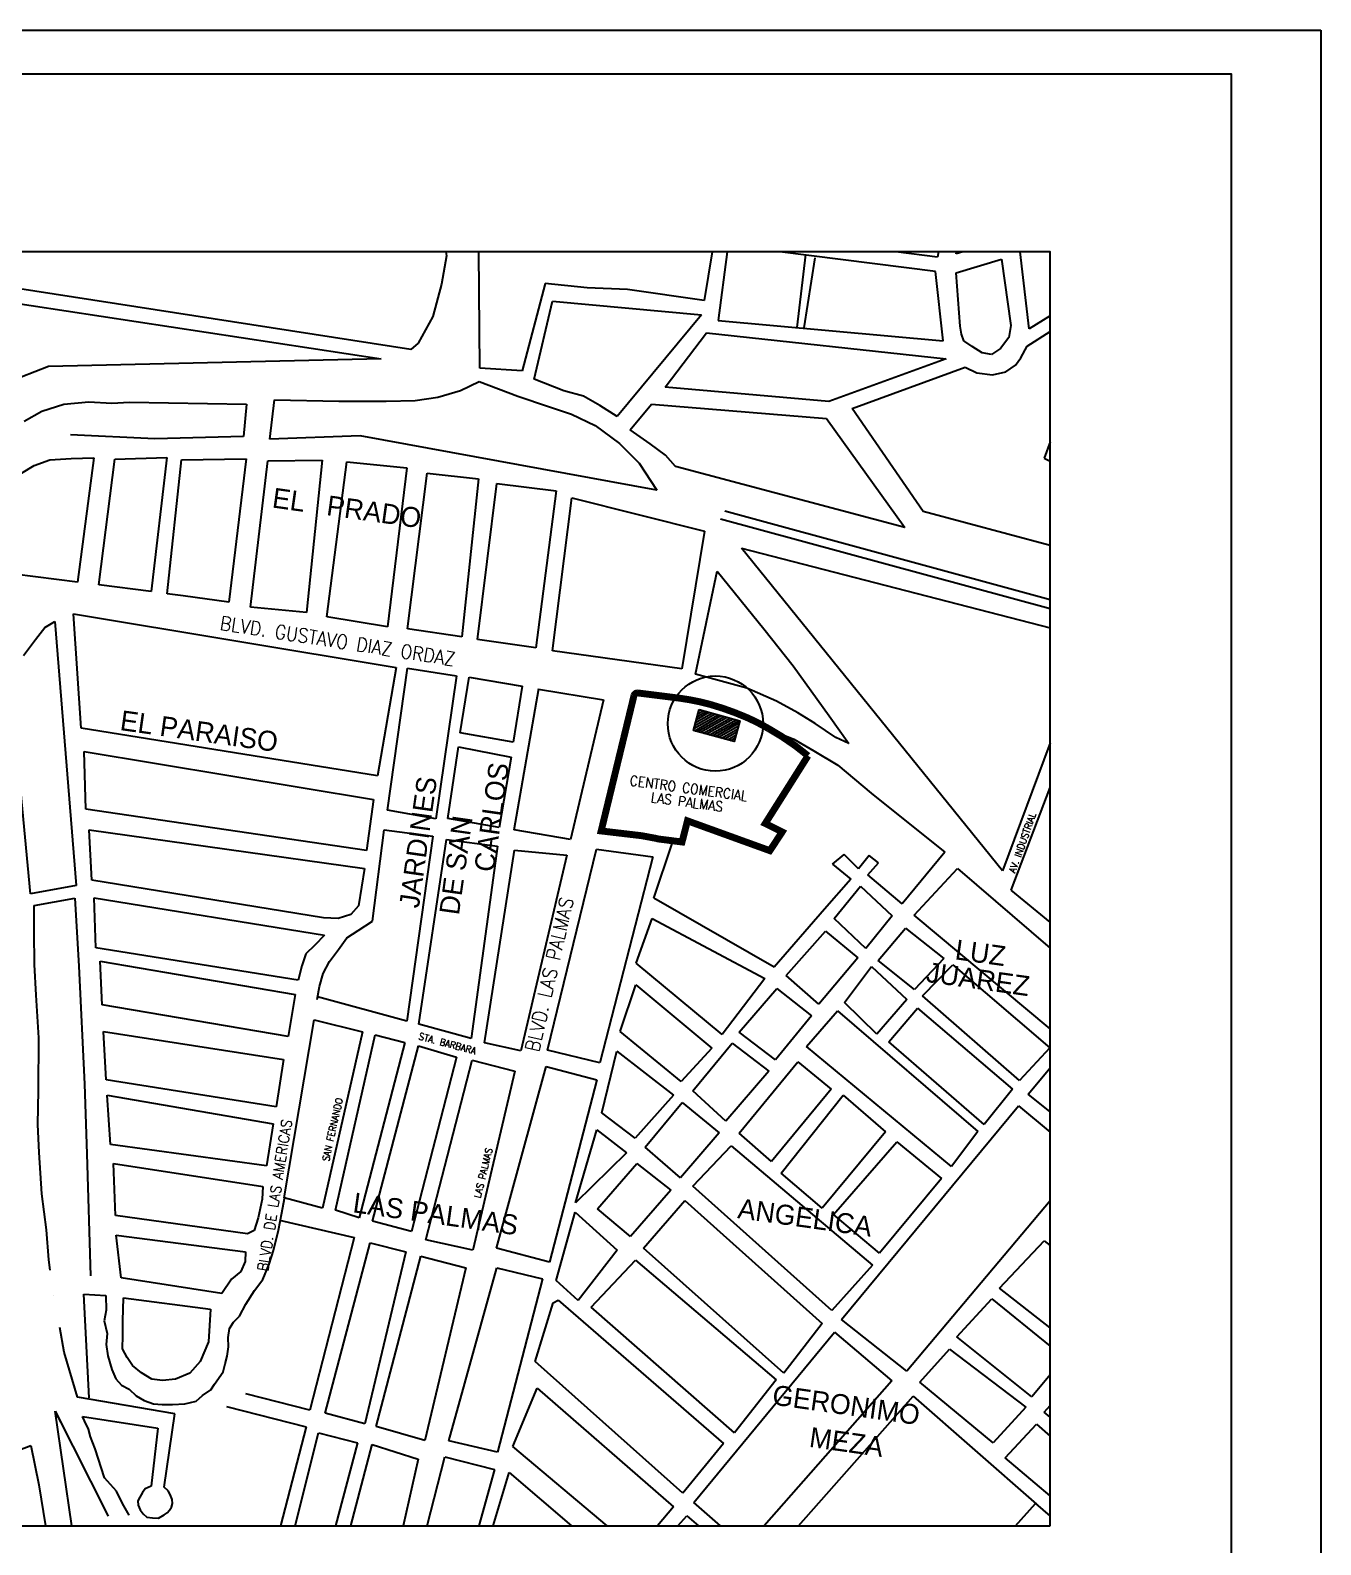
# Model space of a CAD drawing. Header units: millimetres. Extents: x 99 to 472, y 49 to 338.
# Drawn here: x 412.6 to 471.9, y 268.2 to 337.8 of the extents above; entities that cross this region are included whole.
import ezdxf

# ---------------------------------------------------------------- set-up
doc = ezdxf.new("R2010")
doc.units = ezdxf.units.MM
for name, color, linetype in [('CVL_PUNTO_NUM', 7, 'Continuous'), ('LOTE', 2, 'Continuous'), ('SOLAPA', 1, 'Continuous'), ('T', 7, 'Continuous')]:
    doc.layers.add(name, color=color, linetype=linetype)
doc.styles.add('HUNTER-O', font='HUNTER-O', dxfattribs={"height": 20})
doc.styles.add('ROMANS', font='romans', dxfattribs={"height": 2})

msp = doc.modelspace()

# ---------------------------------------------------------------- hatches: boundary and pattern name
h = msp.add_hatch()
h.set_pattern_fill('ANSI31', color=256, scale=0.031758, style=0)
h.set_pattern_definition([(209.708, (445.50727, 307.58822), (0.0499694, -0.0875775), [])])
h.paths.add_polyline_path([(444.93259, 305.14579), (445.19354, 306.10017), (443.32104, 306.61215), (443.06009, 305.65777)])

# ---------------------------------------------------------------- linework, layer by layer
for p, q in [((471.88764, 337.81671), (471.88764, 48.9142)), ((396.44625, 327.64323), (428.71374, 322.72736)), ((431.70245, 327.45826), (431.47223, 326.15948)), ((431.68573, 327.64323), (431.70245, 327.45826)), ((433.24469, 322.29893), (433.20171, 327.64323)), ((443.91841, 327.64323), (443.54969, 325.41126)), ((444.61551, 327.64323), (444.19262, 324.48749)), ((454.18203, 326.74132), (447.02184, 327.64323)), ((448.20458, 327.51195), (447.80504, 324.165)), ((448.63201, 327.37085), (448.13196, 324.14221)), ((454.27704, 327.38775), (452.36143, 327.64323)), ((454.31969, 327.64323), (454.27704, 327.38775)), ((455.43959, 327.64323), (455.12715, 327.54608)), ((455.12715, 327.54608), (455.14486, 327.64323)), ((455.14054, 326.67606), (457.21644, 327.31033)), ((457.21644, 327.31033), (457.63915, 324.25295)), ((458.48977, 324.09868), (458.06701, 327.64323)), ((454.53837, 323.55437), (454.18203, 326.74132)), ((454.18203, 326.74132), (454.18203, 326.74132)), ((455.32086, 324.21994), (455.14054, 326.67606)), ((430.07686, 323.14927), (410.05099, 326.2531)), ((431.47223, 326.15948), (431.07435, 324.6759)), ((436.24998, 326.18252), (435.18647, 322.17651)), ((438.18128, 325.99212), (436.24998, 326.18252)), ((440.03407, 325.90535), (438.18128, 325.99212)), ((443.54969, 325.41126), (440.03407, 325.90535)), ((435.74363, 321.78567), (436.57921, 325.37229)), ((436.57921, 325.37229), (443.42741, 324.74551)), ((431.07435, 324.6759), (430.40281, 323.43914)), ((443.42741, 324.74551), (439.55102, 320.06991)), ((444.19262, 324.48749), (454.53837, 323.55437)), ((444.19262, 324.48749), (444.19262, 324.48749)), ((455.38492, 323.85211), (455.32086, 324.21994)), ((457.63915, 324.25295), (457.5578, 323.6972)), ((459.45292, 324.70216), (458.48977, 324.09868)), ((441.75853, 321.42649), (443.66083, 323.9256)), ((443.66083, 323.9256), (454.67506, 322.7249)), ((454.53837, 323.55437), (454.53837, 323.55437)), ((455.48125, 323.54919), (455.38492, 323.85211)), ((455.86798, 323.28648), (455.48125, 323.54919)), ((457.5578, 323.6972), (457.17816, 323.20653)), ((458.39831, 323.31285), (459.45292, 323.97775)), ((430.40281, 323.43914), (430.07686, 323.14927)), ((456.32167, 323.00279), (455.86798, 323.28648)), ((456.75845, 322.91826), (456.32167, 323.00279)), ((457.17816, 323.20653), (456.75845, 322.91826)), ((458.10401, 322.76388), (458.39831, 323.31285)), ((413.417, 322.36537), (412.16283, 321.88185)), ((428.71374, 322.72736), (413.417, 322.36537)), ((435.18647, 322.17651), (433.24469, 322.29893)), ((454.67506, 322.7249), (449.28578, 320.76216)), ((450.34745, 320.43932), (455.53964, 322.33717)), ((455.53964, 322.33717), (456.08983, 322.07464)), ((456.80972, 321.98504), (457.42188, 322.13051)), ((457.42188, 322.13051), (457.86544, 322.427)), ((457.86544, 322.427), (458.10401, 322.76388)), ((432.34872, 321.26733), (433.21554, 321.68954)), ((433.21554, 321.68954), (434.99264, 321.01151)), ((437.10489, 321.25868), (435.74363, 321.78567)), ((449.28578, 320.76216), (441.75853, 321.42649)), ((456.08983, 322.07464), (456.80972, 321.98504)), ((414.12148, 320.63426), (415.27625, 320.74977)), ((415.27625, 320.74977), (415.27625, 320.74977)), ((415.27625, 320.74977), (416.33512, 320.69356)), ((416.33512, 320.69356), (417.14588, 320.73009)), ((417.14588, 320.73009), (417.14588, 320.73009)), ((417.14588, 320.73009), (422.515, 320.6353)), ((423.59553, 319.03654), (423.80081, 320.83657)), ((423.80081, 320.83657), (426.75611, 320.78006)), ((426.75611, 320.78006), (428.93701, 320.7745)), ((428.93701, 320.7745), (430.26996, 320.8071)), ((430.26996, 320.8071), (431.31032, 320.96184)), ((431.31032, 320.96184), (432.34872, 321.26733)), ((434.99264, 321.01151), (436.39592, 320.53648)), ((438.01267, 321.00377), (437.10489, 321.25868)), ((438.75417, 320.58703), (438.01267, 321.00377)), ((412.30547, 319.8593), (413.10579, 320.32558)), ((413.10579, 320.32558), (414.12148, 320.63426)), ((413.10579, 320.32558), (413.10579, 320.32558)), ((414.12148, 320.63426), (414.12148, 320.63426)), ((416.33512, 320.69356), (416.33512, 320.69356)), ((422.515, 320.6353), (422.37868, 319.16126)), ((422.515, 320.6353), (422.515, 320.6353)), ((436.39592, 320.53648), (437.46122, 320.18999)), ((437.46122, 320.18999), (438.54935, 319.66666)), ((439.55102, 320.06991), (438.75417, 320.58703)), ((440.14622, 319.46538), (441.124, 320.64753)), ((441.124, 320.64753), (449.17026, 319.97971)), ((453.61676, 315.70862), (450.34745, 320.43932)), ((438.54935, 319.66666), (439.66729, 318.83818)), ((441.06605, 318.81523), (440.14622, 319.46538)), ((449.17026, 319.97971), (452.77793, 314.98153)), ((418.309, 319.05028), (414.42293, 319.2376)), ((422.37868, 319.16126), (418.309, 319.05028)), ((418.309, 319.05028), (418.309, 319.05028)), ((422.37868, 319.16126), (422.37868, 319.16126)), ((427.74265, 319.19451), (423.59553, 319.03654)), ((441.38209, 316.69886), (427.74265, 319.19451)), ((439.66729, 318.83818), (440.55929, 317.93728)), ((441.76913, 318.29971), (441.06605, 318.81523)), ((459.45292, 318.91058), (459.17409, 318.16863)), ((412.75483, 317.82837), (413.47989, 318.0853)), ((413.47989, 318.0853), (414.45867, 318.14452)), ((414.45867, 318.14452), (415.50896, 318.18211)), ((415.50896, 318.18211), (414.75236, 312.46154)), ((415.73177, 312.33649), (416.47065, 318.1164)), ((416.47065, 318.1164), (418.85161, 318.18691)), ((418.85161, 318.18691), (418.13137, 312.03008)), ((418.87479, 311.93516), (419.52586, 318.09215)), ((419.52586, 318.09215), (422.49528, 318.12626)), ((422.49528, 318.12626), (421.71215, 311.54589)), ((422.69963, 311.3145), (423.50055, 318.03128)), ((423.50055, 318.03128), (425.99501, 318.06269)), ((425.99501, 318.06269), (425.27409, 311.06844)), ((426.21664, 310.86652), (427.12425, 317.99658)), ((427.12425, 317.99658), (429.88304, 317.72461)), ((440.55929, 317.93728), (441.38209, 316.69886)), ((442.23632, 317.78262), (441.76913, 318.29971)), ((459.17409, 318.16863), (459.45292, 318.02482)), ((412.18342, 317.46882), (412.75483, 317.82837)), ((429.88304, 317.72461), (428.99758, 310.40623)), ((429.91068, 310.32421), (430.82057, 317.4771)), ((430.82057, 317.4771), (433.17843, 317.21517)), ((452.77793, 314.98153), (442.23632, 317.78262)), ((433.17843, 317.21517), (432.41922, 309.9485)), ((433.13659, 309.82453), (434.02697, 317.00332)), ((434.02697, 317.00332), (436.75304, 316.66649)), ((436.75304, 316.66649), (435.80997, 309.44882)), ((436.5741, 309.31827), (437.46485, 316.33495)), ((437.46485, 316.33495), (443.56456, 314.80106)), ((444.30947, 315.373), (459.45292, 311.25339)), ((444.49992, 315.73979), (459.45292, 311.67199)), ((459.45292, 314.14991), (453.61676, 315.70862)), ((443.56456, 314.80106), (442.52706, 308.48164)), ((457.26488, 299.21063), (445.27116, 314.02246)), ((445.27116, 314.02246), (459.45292, 310.36497)), ((443.15529, 308.23129), (444.15359, 312.97571)), ((444.15359, 312.97571), (446.29563, 310.32491)), ((421.71215, 311.54589), (419.61343, 311.84084)), ((414.92389, 305.76318), (414.57045, 311.01009)), ((414.57045, 311.01009), (429.3989, 308.54411)), ((425.27409, 311.06844), (422.69963, 311.3145)), ((412.81598, 309.83292), (413.24968, 310.38545)), ((413.24968, 310.38545), (413.71457, 310.6558)), ((413.71457, 310.6558), (414.68984, 298.52688)), ((428.99758, 310.40623), (426.21664, 310.86652)), ((432.41922, 309.9485), (429.91068, 310.32421)), ((446.29563, 310.32491), (447.64445, 308.619)), ((412.26344, 309.10032), (412.81598, 309.83292)), ((435.80997, 309.44882), (433.13659, 309.82453)), ((442.52706, 308.48164), (436.5741, 309.31827)), ((429.3989, 308.54411), (428.53489, 303.57247)), ((429.00016, 301.99074), (429.91744, 308.51753)), ((429.91744, 308.51753), (432.16535, 308.15531)), ((445.50727, 307.58822), (443.15529, 308.23129)), ((447.64445, 308.619), (449.29016, 306.32733)), ((412.59773, 298.14955), (411.69376, 307.74506)), ((432.16535, 308.15531), (431.21899, 301.5863)), ((432.34492, 305.54881), (432.75062, 308.09621)), ((432.75062, 308.09621), (435.18287, 307.68492)), ((435.18287, 307.68492), (434.77397, 305.11483)), ((434.82141, 301.08277), (435.94883, 307.57728)), ((435.94514, 307.55603), (438.92258, 307.05256)), ((446.8703, 306.99152), (445.50727, 307.58822)), ((438.92258, 307.05256), (437.41337, 300.64224)), ((438.83986, 301.07086), (440.37416, 307.48779)), ((440.37416, 307.48779), (443.7573, 306.76925)), ((447.86331, 306.46999), (446.8703, 306.99152)), ((443.7573, 306.76925), (445.27391, 306.35932)), ((445.27391, 306.35932), (446.76696, 305.61703)), ((445.27391, 306.35932), (445.27391, 306.35932)), ((448.64632, 305.96639), (447.86331, 306.46999)), ((449.29016, 306.32733), (450.20194, 305.05325)), ((428.53489, 303.57247), (414.92389, 305.76318)), ((434.77397, 305.11483), (432.34492, 305.54881)), ((446.76696, 305.61703), (447.66991, 305.25863)), ((446.76696, 305.61703), (446.76696, 305.61703)), ((449.60067, 305.33453), (448.64632, 305.96639)), ((431.76706, 301.60187), (432.25399, 304.90181)), ((432.25399, 304.90181), (434.67826, 304.43377)), ((447.66991, 305.25863), (447.66991, 305.25863)), ((447.66991, 305.25863), (448.59457, 304.71197)), ((448.59457, 304.71197), (449.69512, 304.05956)), ((448.59457, 304.71197), (448.59457, 304.71197)), ((450.20194, 305.05325), (449.60067, 305.33453)), ((459.45292, 305.0819), (457.26488, 299.21063)), ((415.05681, 304.67958), (428.35768, 302.48616)), ((415.13555, 302.04096), (415.05681, 304.67958)), ((434.67826, 304.43377), (434.12802, 301.20061)), ((449.69512, 304.05956), (451.22942, 302.76744)), ((449.69512, 304.05956), (449.69512, 304.05956)), ((451.22942, 302.76744), (454.61628, 300.06902)), ((451.22942, 302.76744), (451.22942, 302.76744)), ((457.66807, 298.32055), (459.45292, 303.03621)), ((428.02746, 300.13652), (415.13555, 302.04096)), ((428.35768, 302.48616), (428.02746, 300.13652)), ((431.21899, 301.5863), (429.00016, 301.99074)), ((434.12802, 301.20061), (431.76706, 301.60187)), ((415.28762, 301.09357), (427.93666, 299.31587)), ((415.41149, 298.77271), (415.28762, 301.09357)), ((428.30658, 296.89097), (428.84847, 301.08604)), ((428.84847, 301.08604), (431.08462, 300.79492)), ((431.08462, 300.79492), (429.89163, 292.30635)), ((430.4398, 292.15789), (431.70253, 300.63863)), ((431.70253, 300.63863), (434.054, 300.3313)), ((437.41337, 300.64224), (434.82141, 301.08277)), ((442.08611, 300.46433), (438.83986, 301.07086)), ((434.054, 300.3313), (432.83854, 291.50824)), ((433.44961, 291.3066), (434.83446, 300.15217)), ((434.83446, 300.15217), (437.24546, 299.92907)), ((437.24546, 299.92907), (435.12721, 290.93193)), ((436.34959, 290.96849), (438.59647, 300.20221)), ((438.59647, 300.20221), (441.19561, 299.8485)), ((441.19561, 299.8485), (438.74928, 290.38816)), ((441.23906, 297.94625), (442.08611, 300.46433)), ((449.45341, 299.50978), (449.99331, 299.95478)), ((450.63888, 299.29687), (449.99331, 299.95478)), ((451.13301, 299.91036), (450.63888, 299.29687)), ((451.56147, 299.57234), (451.13301, 299.91036)), ((451.13301, 299.91036), (451.13301, 299.91036)), ((454.61628, 300.06902), (452.65502, 297.69395)), ((454.61628, 300.06902), (454.61628, 300.06902)), ((427.93666, 299.31587), (427.67012, 297.5939)), ((449.45341, 299.50978), (450.28445, 298.81422)), ((450.63888, 299.29687), (450.63888, 299.29687)), ((451.07668, 299.01541), (451.56147, 299.57234)), ((451.56147, 299.57234), (451.56147, 299.57234)), ((453.19985, 297.16595), (455.20072, 299.31553)), ((455.20072, 299.31553), (459.45292, 295.65983)), ((414.68984, 298.52688), (412.59773, 298.14955)), ((426.0522, 297.04575), (415.41149, 298.77271)), ((450.28445, 298.81422), (449.08611, 297.44314)), ((449.52792, 297.02222), (450.74017, 298.49552)), ((450.28445, 298.81422), (450.28445, 298.81422)), ((450.74017, 298.49552), (452.19247, 297.1339)), ((452.65502, 297.69395), (451.07668, 299.01541)), ((451.07668, 299.01541), (451.07668, 299.01541)), ((412.75886, 297.60602), (414.63277, 297.95614)), ((414.63277, 297.95614), (414.63277, 297.95614)), ((414.63277, 297.95614), (414.81093, 294.82896)), ((415.51118, 297.96001), (426.10717, 296.25092)), ((415.59147, 295.66843), (415.51118, 297.96001)), ((446.77483, 294.78158), (441.23906, 297.94625)), ((459.45292, 296.8424), (457.66807, 298.32055)), ((412.75459, 296.4028), (412.75886, 297.60602)), ((412.75886, 297.60602), (412.75886, 297.60602)), ((427.30756, 297.205), (426.73601, 297.0191)), ((427.67012, 297.5939), (427.30756, 297.205)), ((449.08611, 297.44314), (446.77483, 294.78158)), ((449.08611, 297.44314), (449.08611, 297.44314)), ((452.19247, 297.1339), (450.97704, 295.6379)), ((452.65502, 297.69395), (452.65502, 297.69395)), ((459.45292, 291.9539), (453.19985, 297.16595)), ((412.75459, 296.4028), (412.75459, 296.4028)), ((412.78172, 294.90579), (412.75459, 296.4028)), ((426.73601, 297.0191), (426.0522, 297.04575)), ((427.13331, 296.12985), (427.65453, 296.46173)), ((427.65453, 296.46173), (428.30658, 296.89097)), ((440.4286, 294.96741), (441.15524, 297.02044)), ((441.15524, 297.02044), (446.34023, 294.25233)), ((447.31474, 294.39318), (449.13347, 296.42945)), ((449.13347, 296.42945), (450.60652, 295.21539)), ((450.97704, 295.6379), (449.52792, 297.02222)), ((451.54274, 295.08381), (452.8054, 296.57318)), ((452.8054, 296.57318), (454.56442, 295.18002)), ((424.89097, 294.17626), (415.59147, 295.66843)), ((425.66353, 295.79239), (425.25216, 295.39877)), ((426.10717, 296.25092), (425.66353, 295.79239)), ((426.74956, 295.59345), (427.13331, 296.12985)), ((415.88727, 293.0456), (415.7898, 295.05022)), ((415.7898, 295.05022), (424.75168, 293.52448)), ((425.25216, 295.39877), (425.05456, 294.83621)), ((426.0488, 294.48812), (426.33856, 295.03773)), ((426.33856, 295.03773), (426.74956, 295.59345)), ((450.60652, 295.21539), (448.82361, 293.08148)), ((453.21461, 293.74921), (451.54274, 295.08381)), ((454.56442, 295.18002), (453.21461, 293.74921)), ((412.84523, 293.49628), (412.78172, 294.90579)), ((412.78172, 294.90579), (412.78172, 294.90579)), ((414.81093, 294.82896), (414.81093, 294.82896)), ((414.81093, 294.82896), (415.06801, 289.41039)), ((425.05456, 294.83621), (424.89097, 294.17626)), ((425.86912, 293.88832), (426.0488, 294.48812)), ((444.37706, 291.69233), (440.4286, 294.96741)), ((448.82361, 293.08148), (447.31474, 294.39318)), ((450.00356, 293.15873), (451.24132, 294.81364)), ((451.24132, 294.81364), (452.8636, 293.30081)), ((453.57839, 293.455), (454.97496, 294.87925)), ((454.97496, 294.87925), (459.44441, 291.06794)), ((425.76187, 293.28991), (425.86912, 293.88832)), ((439.69406, 291.8296), (440.40673, 293.97502)), ((440.40673, 293.97502), (443.9054, 291.0641)), ((446.34023, 294.25233), (444.37706, 291.69233)), ((445.15493, 291.79136), (446.896, 293.79224)), ((446.896, 293.79224), (448.4839, 292.53889)), ((412.97178, 291.53387), (412.84523, 293.49628)), ((412.84523, 293.49628), (412.84523, 293.49628)), ((424.43327, 291.60146), (415.88727, 293.0456)), ((424.75168, 293.52448), (424.43327, 291.60146)), ((429.89163, 292.30635), (425.78493, 293.41856)), ((451.48987, 291.69972), (450.00356, 293.15873)), ((452.8636, 293.30081), (451.48987, 291.69972)), ((452.03752, 291.35653), (453.35492, 292.89608)), ((453.35492, 292.89608), (457.71725, 289.16928)), ((458.03782, 289.57565), (453.57839, 293.455)), ((424.24475, 284.18513), (425.6281, 292.36469)), ((425.6281, 292.36469), (427.84219, 291.81129)), ((448.4839, 292.53889), (446.83637, 290.52486)), ((448.25885, 291.1352), (449.68618, 292.77505)), ((449.68618, 292.77505), (456.12811, 287.22806)), ((412.96482, 289.11564), (412.97178, 291.53387)), ((412.97178, 291.53387), (412.97178, 291.53387)), ((416.06775, 289.60556), (415.95223, 291.82108)), ((415.95223, 291.82108), (424.21384, 290.54423)), ((427.84219, 291.81129), (426.00357, 283.70644)), ((426.6079, 283.62151), (428.42595, 291.66538)), ((428.42595, 291.66538), (429.80138, 291.3216)), ((432.83854, 291.50824), (430.4398, 292.15789)), ((442.49287, 289.52635), (439.69406, 291.8296)), ((446.83637, 290.52486), (445.15493, 291.79136)), ((429.80138, 291.3216), (427.69771, 283.27157)), ((428.31517, 283.11534), (430.41884, 291.16537)), ((430.41884, 291.16537), (432.17128, 290.64128)), ((435.12721, 290.93193), (433.44961, 291.3066)), ((438.74928, 290.38816), (436.34959, 290.96849)), ((438.85068, 288.08203), (439.54237, 290.9249)), ((439.54237, 290.9249), (442.142, 288.9043)), ((443.9054, 291.0641), (442.49287, 289.52635)), ((443.02776, 289.09235), (444.84476, 291.29091)), ((444.84476, 291.29091), (446.52256, 290.00178)), ((454.92193, 285.62658), (448.25885, 291.1352)), ((456.41299, 287.55843), (452.03752, 291.35653)), ((459.44441, 291.06794), (458.03782, 289.57565)), ((424.21384, 290.54423), (423.88325, 288.35669)), ((432.17128, 290.64128), (430.09805, 282.63327)), ((430.75466, 282.25161), (432.88705, 290.50596)), ((432.88705, 290.50596), (434.85427, 289.99798)), ((434.00357, 281.87603), (436.28971, 290.21295)), ((436.28971, 290.21295), (438.61355, 289.59697)), ((445.16247, 287.16024), (447.8489, 290.42886)), ((447.8489, 290.42886), (449.38958, 289.18214)), ((458.44751, 288.93932), (459.45292, 290.16075)), ((415.06801, 289.41039), (415.18664, 286.19897)), ((415.06801, 289.41039), (415.06801, 289.41039)), ((423.88325, 288.35669), (416.06775, 289.60556)), ((434.85427, 289.99798), (432.91898, 281.78538)), ((438.61355, 289.59697), (436.44091, 281.22095)), ((446.52256, 290.00178), (444.54817, 287.698)), ((412.93516, 287.55716), (412.96482, 289.11564)), ((412.96482, 289.11564), (412.96482, 289.11564)), ((416.26688, 286.63749), (416.11233, 288.90479)), ((416.11233, 288.90479), (423.74912, 287.57685)), ((442.142, 288.9043), (440.37983, 286.91796)), ((444.54817, 287.698), (443.02776, 289.09235)), ((449.38958, 289.18214), (446.64681, 285.85199)), ((447.09674, 285.31417), (449.94522, 288.8957)), ((449.94522, 288.8957), (451.87776, 287.21193)), ((457.71725, 289.16928), (456.41299, 287.55843)), ((459.45292, 288.13454), (458.44751, 288.93932)), ((440.37983, 286.91796), (438.85068, 288.08203)), ((440.84708, 286.51661), (442.54616, 288.55812)), ((442.54616, 288.55812), (444.23435, 287.17492)), ((449.86188, 278.59395), (457.99157, 288.41306)), ((457.99157, 288.41306), (459.45292, 287.20343)), ((412.99101, 286.26447), (412.93516, 287.55716)), ((412.93516, 287.55716), (412.93516, 287.55716)), ((423.74912, 287.57685), (423.43252, 285.65357)), ((423.43252, 285.65357), (416.26688, 286.63749)), ((437.6427, 283.95742), (438.6196, 287.30424)), ((438.6196, 287.30424), (439.97444, 286.25727)), ((444.23435, 287.17492), (442.46101, 285.10912)), ((446.64681, 285.85199), (445.16247, 287.16024)), ((451.87776, 287.21193), (448.96757, 283.70853)), ((449.49891, 283.41392), (452.40946, 286.75522)), ((452.40946, 286.75522), (454.46143, 285.07782)), ((456.12811, 287.22806), (454.92193, 285.62658)), ((413.10398, 284.37342), (412.99101, 286.26447)), ((412.99101, 286.26447), (412.99101, 286.26447)), ((415.18664, 286.19897), (415.34713, 280.5972)), ((415.18664, 286.19897), (415.18664, 286.19897)), ((439.97444, 286.25727), (437.6427, 283.95742)), ((442.46101, 285.10912), (440.84708, 286.51661)), ((443.02499, 284.71733), (444.79368, 286.57543)), ((444.79368, 286.57543), (451.29058, 281.09017)), ((416.49741, 283.37562), (416.40581, 285.7614)), ((416.40581, 285.7614), (423.27445, 284.70348)), ((438.65241, 283.67661), (440.453, 285.76173)), ((440.453, 285.76173), (442.02003, 284.53446)), ((448.96757, 283.70853), (447.09674, 285.31417)), ((423.27445, 284.70348), (423.23986, 284.11801)), ((442.02003, 284.53446), (440.16584, 282.41057)), ((449.42052, 279.01481), (443.02499, 284.71733)), ((454.46143, 285.07782), (451.60758, 281.63595)), ((413.32037, 282.71091), (413.10398, 284.37342)), ((413.10398, 284.37342), (413.10398, 284.37342)), ((423.23986, 284.11801), (423.04915, 283.2651)), ((424.14744, 283.49272), (424.26563, 284.15904)), ((426.00357, 283.70644), (424.24475, 284.18513)), ((440.75925, 281.87574), (442.66933, 284.06123)), ((442.66933, 284.06123), (448.97611, 278.40591)), ((459.45292, 284.04058), (452.86567, 276.22717)), ((422.56562, 282.52279), (416.49741, 283.37562)), ((423.04915, 283.2651), (422.87107, 282.67664)), ((423.99037, 282.70454), (424.14744, 283.49272)), ((424.02852, 283.1506), (427.47291, 282.354)), ((424.14744, 283.49272), (424.14744, 283.49272)), ((427.69771, 283.27157), (426.6079, 283.62151)), ((436.75242, 280.39006), (437.62908, 283.53105)), ((437.62908, 283.53105), (439.55205, 281.77917)), ((440.16584, 282.41057), (438.65241, 283.67661)), ((451.60758, 281.63595), (449.49891, 283.41392)), ((413.43611, 281.34035), (413.32037, 282.71091)), ((413.32037, 282.71091), (413.32037, 282.71091)), ((416.75925, 280.51449), (416.53461, 282.46753)), ((416.53461, 282.46753), (422.47346, 281.70233)), ((422.87107, 282.67664), (422.56562, 282.52279)), ((423.76283, 281.7642), (423.99037, 282.70454)), ((423.99037, 282.70454), (423.99037, 282.70454)), ((430.09805, 282.63327), (428.31517, 283.11534)), ((423.55567, 281.13353), (423.76283, 281.7642)), ((423.76283, 281.7642), (423.76283, 281.7642)), ((427.47291, 282.354), (425.43515, 274.43361)), ((426.12708, 274.29006), (428.19885, 282.11307)), ((427.47291, 282.354), (427.47291, 282.354)), ((428.19885, 282.11307), (429.84736, 281.69619)), ((432.91898, 281.78538), (430.75466, 282.25161)), ((436.44091, 281.22095), (434.00357, 281.87603)), ((439.55205, 281.77917), (437.76496, 279.46065)), ((447.21946, 276.12941), (440.75925, 281.87574)), ((457.13165, 280.03776), (459.18384, 282.20327)), ((459.18384, 282.20327), (459.45292, 281.99042)), ((413.50015, 280.86503), (413.43611, 281.34035)), ((422.45961, 281.26442), (422.25208, 280.79586)), ((422.47346, 281.70233), (422.45961, 281.26442)), ((423.26742, 280.43323), (423.55567, 281.13353)), ((423.55567, 281.13353), (423.55567, 281.13353)), ((429.84736, 281.69619), (427.95537, 273.80161)), ((428.48384, 273.68104), (430.52995, 281.49608)), ((430.52995, 281.49608), (432.59071, 280.97496)), ((438.36576, 279.15629), (440.39389, 281.32518)), ((440.39389, 281.32518), (446.8649, 275.82041)), ((451.29058, 281.09017), (449.42052, 279.01481)), ((421.37678, 279.79608), (416.75925, 280.51449)), ((421.82302, 280.45103), (421.37678, 279.79608)), ((422.25208, 280.79586), (421.82302, 280.45103)), ((422.88731, 279.91947), (423.26742, 280.43323)), ((423.26742, 280.43323), (423.26742, 280.43323)), ((432.59071, 280.97496), (430.7164, 273.03159)), ((431.8123, 273.02805), (434.01853, 280.97106)), ((434.01853, 280.97106), (436.11766, 280.45612)), ((436.11766, 280.45612), (434.05218, 272.49333)), ((437.76496, 279.46065), (436.75242, 280.39006)), ((413.65705, 279.70036), (413.65705, 279.70036)), ((415.29444, 274.99065), (415.04019, 279.76062)), ((415.04019, 279.76062), (415.04019, 279.76062)), ((415.04019, 279.76062), (416.0516, 279.6995)), ((416.0516, 279.6995), (416.0516, 279.6995)), ((416.0516, 279.6995), (416.07531, 279.02481)), ((422.4908, 279.29226), (422.88731, 279.91947)), ((422.88731, 279.91947), (422.88731, 279.91947)), ((459.45292, 278.21245), (457.13165, 280.03776)), ((416.07531, 279.02481), (415.98265, 278.5401)), ((416.07531, 279.02481), (416.07531, 279.02481)), ((416.83585, 278.53595), (416.86433, 279.58528)), ((416.86433, 279.58528), (420.87078, 279.06851)), ((420.87078, 279.06851), (420.77804, 277.5652)), ((422.20264, 278.75401), (422.4908, 279.29226)), ((422.4908, 279.29226), (422.4908, 279.29226)), ((435.79099, 276.65909), (436.60452, 279.35751)), ((436.60452, 279.35751), (436.83639, 279.4754)), ((436.83639, 279.4754), (444.44405, 272.89644)), ((444.94357, 273.39342), (438.36576, 279.15629)), ((455.16478, 277.7908), (456.77563, 279.54376)), ((456.77563, 279.54376), (459.45292, 277.37594)), ((415.98265, 278.5401), (415.98265, 278.5401)), ((415.98265, 278.5401), (416.11424, 277.95443)), ((416.83526, 277.8531), (416.83585, 278.53595)), ((421.74168, 278.18216), (421.92505, 278.46891)), ((421.92505, 278.46891), (422.20264, 278.75401)), ((421.92505, 278.46891), (421.92505, 278.46891)), ((422.20264, 278.75401), (422.20264, 278.75401)), ((448.97611, 278.40591), (447.21946, 276.12941)), ((452.86567, 276.22717), (449.86188, 278.59395)), ((414.14493, 277.09683), (413.93336, 278.22589)), ((416.11424, 277.95443), (416.06516, 277.44044)), ((416.11424, 277.95443), (416.11424, 277.95443)), ((416.82018, 277.24173), (416.83526, 277.8531)), ((421.68265, 277.76217), (421.74168, 278.18216)), ((421.68265, 277.76217), (421.68265, 277.76217)), ((421.69446, 277.33223), (421.68265, 277.76217)), ((421.74168, 278.18216), (421.74168, 278.18216)), ((443.07881, 270.18295), (449.54009, 278.01412)), ((449.54009, 278.01412), (452.18228, 275.77918)), ((458.61677, 275.0485), (455.16478, 277.7908)), ((414.75456, 275.02023), (414.14493, 277.09683)), ((414.14493, 277.09683), (414.14493, 277.09683)), ((416.06516, 277.44044), (416.06516, 277.44044)), ((416.06516, 277.44044), (416.13731, 276.93257)), ((416.13731, 276.93257), (416.13731, 276.93257)), ((416.13731, 276.93257), (416.33064, 276.29192)), ((417.02635, 276.85393), (416.82018, 277.24173)), ((420.77804, 277.5652), (420.39206, 276.67029)), ((421.53762, 276.55559), (421.63543, 276.91225)), ((421.63543, 276.91225), (421.69446, 277.33223)), ((421.63543, 276.91225), (421.63543, 276.91225)), ((421.69446, 277.33223), (421.69446, 277.33223)), ((453.46091, 275.71523), (454.82348, 277.23686)), ((454.82348, 277.23686), (458.3334, 274.56744)), ((416.33064, 276.29192), (416.50772, 275.8619)), ((416.33064, 276.29192), (416.33064, 276.29192)), ((417.28202, 276.48232), (417.02635, 276.85393)), ((417.68642, 276.14768), (417.28202, 276.48232)), ((420.39206, 276.67029), (419.91318, 276.13568)), ((421.05127, 275.62848), (421.43821, 276.18758)), ((421.43821, 276.18758), (421.53762, 276.55559)), ((421.43821, 276.18758), (421.43821, 276.18758)), ((421.53762, 276.55559), (421.53762, 276.55559)), ((442.56662, 270.61377), (435.79099, 276.65909)), ((416.50772, 275.8619), (416.50772, 275.8619)), ((416.50772, 275.8619), (416.77616, 275.5811)), ((416.77616, 275.5811), (416.77616, 275.5811)), ((416.77616, 275.5811), (417.12887, 275.39262)), ((418.1669, 275.86022), (417.68642, 276.14768)), ((418.65499, 275.79163), (418.1669, 275.86022)), ((419.25735, 275.85745), (418.65499, 275.79163)), ((419.91318, 276.13568), (419.25735, 275.85745)), ((420.87245, 275.36423), (421.05127, 275.62848)), ((421.05127, 275.62848), (421.05127, 275.62848)), ((446.8649, 275.82041), (444.94357, 273.39342)), ((452.18228, 275.77918), (446.30566, 269.1145)), ((456.835, 272.92601), (453.46091, 275.71523)), ((459.45292, 276.04922), (458.61677, 275.0485)), ((414.75456, 275.02023), (414.75456, 275.02023)), ((419.22336, 274.26485), (414.75456, 275.02023)), ((417.12887, 275.39262), (417.12887, 275.39262)), ((417.12887, 275.39262), (417.44293, 275.09383)), ((417.44293, 275.09383), (417.81492, 274.86793)), ((417.44293, 275.09383), (417.44293, 275.09383)), ((417.81492, 274.86793), (417.81492, 274.86793)), ((417.81492, 274.86793), (418.24349, 274.71509)), ((419.69107, 274.72), (420.20628, 274.84437)), ((420.20628, 274.84437), (420.50293, 275.10363)), ((420.20628, 274.84437), (420.20628, 274.84437)), ((420.50293, 275.10363), (420.87245, 275.36423)), ((420.50293, 275.10363), (420.50293, 275.10363)), ((420.87245, 275.36423), (420.87245, 275.36423)), ((425.43515, 274.43361), (422.48204, 275.18432)), ((434.75454, 272.75345), (435.87048, 275.43252)), ((435.87048, 275.43252), (442.14332, 269.99032)), ((447.89268, 269.1145), (453.16384, 275.07405)), ((453.16384, 275.07405), (453.16384, 275.07405)), ((453.16384, 275.07405), (458.83256, 270.11031)), ((414.48427, 269.1145), (413.71803, 274.37879)), ((413.71803, 274.37879), (416.16428, 269.56699)), ((413.71803, 274.37879), (413.71803, 274.37879)), ((413.75287, 274.14239), (413.84504, 274.12944)), ((413.84504, 274.12944), (413.97204, 273.88009)), ((414.98385, 274.13144), (418.44223, 273.5991)), ((415.07615, 273.94484), (414.98385, 274.13144)), ((414.98385, 274.13144), (414.98385, 274.13144)), ((418.24349, 274.71509), (418.24349, 274.71509)), ((418.24349, 274.71509), (418.6426, 274.68215)), ((418.6426, 274.68215), (419.11756, 274.68485)), ((418.6426, 274.68215), (418.6426, 274.68215)), ((418.72686, 270.89681), (419.22336, 274.26485)), ((419.11756, 274.68485), (419.69107, 274.72)), ((419.11756, 274.68485), (419.11756, 274.68485)), ((419.22336, 274.26485), (419.22336, 274.26485)), ((419.69107, 274.72), (419.69107, 274.72)), ((421.5947, 274.60294), (425.25561, 273.66015)), ((425.43515, 274.43361), (425.43515, 274.43361)), ((427.95537, 273.80161), (426.12708, 274.29006)), ((458.3334, 274.56744), (456.835, 272.92601)), ((459.18285, 274.33231), (459.45292, 274.64844)), ((459.45292, 274.10374), (459.18285, 274.33231)), ((415.25803, 273.54888), (415.07615, 273.94484)), ((415.35206, 273.19998), (415.25803, 273.54888)), ((415.25803, 273.54888), (415.25803, 273.54888)), ((418.44223, 273.5991), (418.13886, 270.93315)), ((418.44223, 273.5991), (418.44223, 273.5991)), ((425.25561, 273.66015), (424.07954, 269.1145)), ((425.25561, 273.66015), (425.25561, 273.66015)), ((430.7164, 273.03159), (428.48384, 273.68104)), ((457.38226, 272.24719), (458.81884, 273.78156)), ((458.81884, 273.78156), (459.45292, 273.2381)), ((411.10326, 272.24604), (412.60017, 272.79963)), ((412.60017, 272.79963), (412.97088, 270.99968)), ((415.5586, 272.65007), (415.35206, 273.19998)), ((415.35206, 273.19998), (415.35206, 273.19998)), ((424.75486, 269.1145), (425.83327, 273.38219)), ((425.83327, 273.38219), (427.61889, 272.92289)), ((427.61889, 272.92289), (426.60578, 269.1145)), ((427.30741, 269.1145), (428.29633, 272.85083)), ((428.29633, 272.85083), (430.40581, 272.17238)), ((434.05218, 272.49333), (431.8123, 273.02805)), ((439.09996, 269.1145), (434.75454, 272.75345)), ((444.44405, 272.89644), (442.56662, 270.61377)), ((415.5586, 272.65007), (415.5586, 272.65007)), ((415.98558, 271.31622), (415.5586, 272.65007)), ((430.40581, 272.17238), (429.72375, 269.1145)), ((430.82812, 269.1145), (431.63618, 272.28884)), ((431.63618, 272.28884), (433.91508, 271.70233)), ((459.45292, 270.49925), (457.38226, 272.24719)), ((416.54245, 270.70608), (415.98558, 271.31622)), ((433.91508, 271.70233), (433.2023, 269.1145)), ((433.85112, 269.1145), (434.59566, 271.56038)), ((434.59566, 271.56038), (437.45588, 269.1145)), ((412.97088, 270.99968), (413.28019, 269.1145)), ((416.81982, 270.14622), (416.54245, 270.70608)), ((416.54245, 270.70608), (416.54245, 270.70608)), ((417.74185, 270.64169), (417.61937, 270.43898)), ((417.8609, 270.81016), (417.74185, 270.64169)), ((417.74185, 270.64169), (417.74185, 270.64169)), ((418.13886, 270.93315), (417.8609, 270.81016)), ((417.8609, 270.81016), (417.8609, 270.81016)), ((418.13886, 270.93315), (418.13886, 270.93315)), ((418.91612, 270.73131), (418.72686, 270.89681)), ((418.72686, 270.89681), (418.72686, 270.89681)), ((419.01002, 270.55606), (418.91612, 270.73131)), ((418.91612, 270.73131), (418.91612, 270.73131)), ((417.12308, 269.60586), (416.81982, 270.14622)), ((416.81982, 270.14622), (416.81982, 270.14622)), ((417.61937, 270.43898), (417.52437, 270.26713)), ((417.52437, 270.26713), (417.52437, 270.26713)), ((417.52437, 270.26713), (417.54402, 270.06759)), ((417.54402, 270.06759), (417.54402, 270.06759)), ((417.54402, 270.06759), (417.63018, 269.84713)), ((417.61937, 270.43898), (417.61937, 270.43898)), ((418.9824, 269.84229), (419.07261, 269.98008)), ((419.0964, 270.32399), (419.01002, 270.55606)), ((419.01002, 270.55606), (419.01002, 270.55606)), ((419.07261, 269.98008), (419.11764, 270.13581)), ((419.07261, 269.98008), (419.07261, 269.98008)), ((419.11764, 270.13581), (419.0964, 270.32399)), ((419.0964, 270.32399), (419.0964, 270.32399)), ((419.11764, 270.13581), (419.11764, 270.13581)), ((442.14332, 269.99032), (441.40545, 269.1145)), ((444.30338, 269.1145), (443.07881, 270.18295)), ((457.85846, 269.1145), (458.77764, 270.14118)), ((458.77764, 270.14118), (459.45292, 269.56558)), ((417.12308, 269.60586), (417.12308, 269.60586)), ((417.63018, 269.84713), (417.77084, 269.6653)), ((417.63018, 269.84713), (417.63018, 269.84713)), ((417.77084, 269.6653), (417.77084, 269.6653)), ((417.77084, 269.6653), (417.93945, 269.51428)), ((417.93945, 269.51428), (417.93945, 269.51428)), ((417.93945, 269.51428), (418.19598, 269.47823)), ((418.19598, 269.47823), (418.19598, 269.47823)), ((418.19598, 269.47823), (418.4775, 269.46181)), ((418.4775, 269.46181), (418.73708, 269.62211)), ((418.4775, 269.46181), (418.4775, 269.46181)), ((418.73708, 269.62211), (418.86927, 269.71928)), ((418.73708, 269.62211), (418.73708, 269.62211)), ((418.86927, 269.71928), (418.9824, 269.84229)), ((418.86927, 269.71928), (418.86927, 269.71928)), ((418.9824, 269.84229), (418.9824, 269.84229)), ((442.34343, 269.1145), (442.75428, 269.58035)), ((442.75428, 269.58035), (443.28388, 269.1145))]:
    msp.add_line(p, q)
at = {"color": 2}
msp.add_lwpolyline([(459.45292, 269.1145), (459.45292, 327.64323), (375.41374, 327.64323), (375.41374, 269.1145)], close=True, dxfattribs=at)
at = {"color": 5}
msp.add_lwpolyline([(443.32104, 306.61215), (445.19354, 306.10017), (444.93259, 305.14579), (443.06009, 305.65777)], close=True, dxfattribs=at)
at = {"color": 1}
msp.add_circle((444.06926, 305.97002), 2.18819, dxfattribs=at)
at = {"layer": 'CVL_PUNTO_NUM', "linetype": 'Continuous'}
for p, q in [((414.75236, 312.46154), (411.85983, 312.83089)), ((418.13137, 312.03008), (415.73177, 312.33649)), ((419.61343, 311.84084), (418.87479, 311.93516))]:
    msp.add_line(p, q, dxfattribs=at)
at = {"layer": 'LOTE', "const_width": 0.31758}
msp.add_lwpolyline([(438.81764, 301.03687), (440.67571, 300.81825), (441.35022, 300.69397), (441.4353, 300.66946), (442.53527, 300.52961), (442.78304, 301.50121), (446.57129, 300.13108), (447.13607, 300.99099), (446.35879, 301.37858), (448.32409, 304.49026, 0.04687549), (446.5062, 305.7402, 0.02818777), (445.53264, 306.23893, 0.03443677), (443.80076, 306.85868, 0.03143722), (442.44263, 307.13307), (440.49233, 307.3775, 0.33209442), (440.32632, 307.25623)], format="xyb", close=True, dxfattribs=at)
at = {"layer": 'SOLAPA', "color": 7}
msp.add_line((99.3844, 337.81671), (471.88764, 337.81671), dxfattribs=at)
at = {"layer": 'T', "color": 5}
msp.add_lwpolyline([(101.3844, 335.81671), (467.76977, 335.81671), (467.76977, 50.9142), (101.3844, 50.9142)], close=True, dxfattribs=at)

# ---------------------------------------------------------------- texts
at = {"style": 'HUNTER-O'}
for s, rotation, p in [('EL   PRADO', 352, (423.66113, 315.89973)), ('EL PARAISO', 352, (416.66797, 305.67553)), ('CARLOS', 82, (433.88265, 299.11096)), ('JARDINES', 82, (430.43532, 297.45663)), ('DE SAN', 82, (432.27846, 297.14134)), ('LUZ', 352, (455.04231, 295.14488)), ('JUAREZ', 352, (453.71653, 294.10879)), ('LAS PALMAS', 352, (427.37006, 283.52281)), ('ANGELICA', 352, (445.05594, 283.25738)), ('GERONIMO', 352, (446.64341, 274.69079)), ('MEZA', 352, (448.34373, 272.74905))]:
    msp.add_text(s, height=0.917, rotation=rotation, dxfattribs=at).set_placement(p)
at = {"style": 'ROMANS', "width": 0.9}
for s, height, rotation, p in [('BLVD. GUSTAVO DIAZ ORDAZ', 0.6419, 351.14, (421.26109, 310.28662)), ('CENTRO COMERCIAL', 0.4585, 352.33, (440.1085, 303.13582)), ('LAS PALMAS', 0.4585, 352.33, (441.07045, 302.36355)), ('AV. INDUSTRIAL', 0.32095, 70.45, (457.84602, 299.08266)), ('BLVD. LAS PALMAS', 0.6419, 77.1231578, (435.94752, 290.84745)), ('STA. BARBARA', 0.32095, 345.08, (430.40802, 291.4606)), ('SAN FERNANDO', 0.32095, 77.4, (426.30348, 285.84042)), ('BLVD. DE LAS AMERICAS', 0.481425, 80.85, (423.49635, 280.7897)), ('LAS PALMAS', 0.32095, 76.31, (433.27509, 284.15454))]:
    msp.add_text(s, height=height, rotation=rotation, dxfattribs=at).set_placement(p)

doc.saveas('drawing.dxf')
